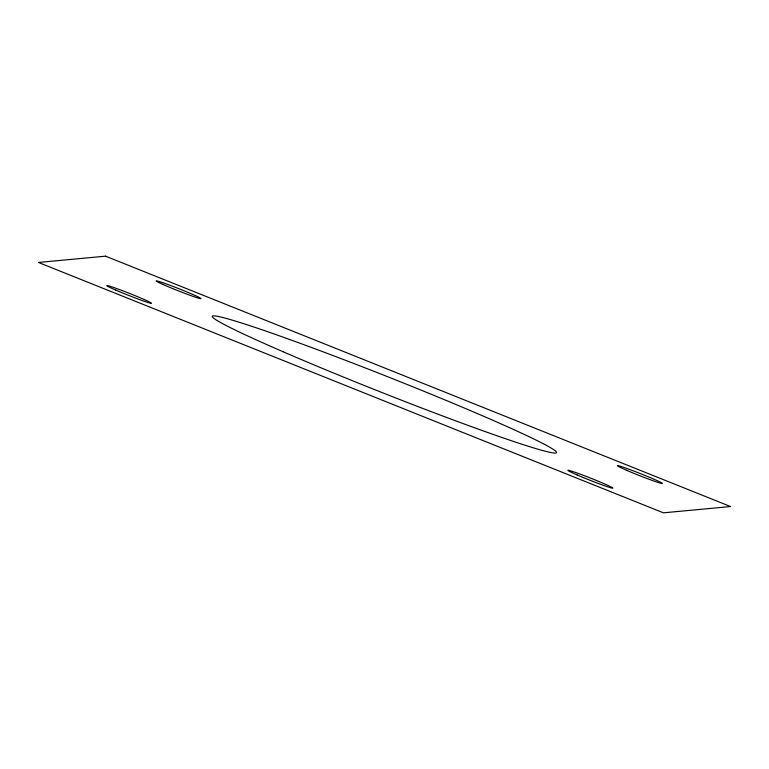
<?xml version="1.0" encoding="UTF-8"?>
<svg xmlns="http://www.w3.org/2000/svg" width="769" height="769" viewBox="0 0 769 769"><rect width="100%" height="100%" fill="white"/><g stroke="black" fill="none" stroke-linecap="round" stroke-linejoin="round"><path stroke-width="1.15" d="M105.564 256.173L38.45 262.45L663.436 512.827L730.55 506.55L105.564 256.173M577.144 474.944A24.137 1.096 21.6 0 0 612.701 488.161A24.137 1.096 21.6 0 0 581.297 474.55A24.137 1.096 21.6 0 0 577.144 474.944M626.677 470.311A24.137 1.096 21.6 0 0 662.244 483.528A24.137 1.096 21.6 0 0 630.83 469.917A24.137 1.096 21.6 0 0 626.677 470.311M283.021 351.712A185.079 8.392 21.6 0 0 555.631 453.056A185.079 8.392 21.6 0 0 314.848 348.732A185.079 8.392 21.6 0 0 283.021 351.712M163.191 284.54A24.137 1.096 21.6 0 0 200.449 298.68A24.137 1.096 21.6 0 0 172.208 286.116A24.137 1.096 21.6 0 0 163.191 284.54M115.85 290.134A24.137 1.096 21.6 0 0 151.406 303.351A24.137 1.096 21.6 0 0 119.993 289.75A24.137 1.096 21.6 0 0 115.85 290.134"/></g></svg>
